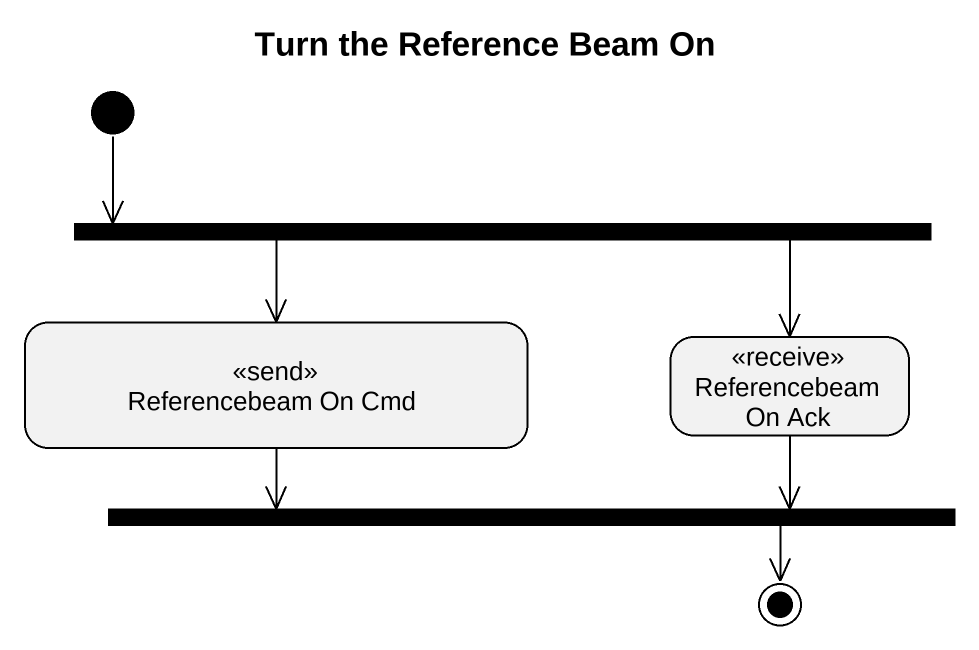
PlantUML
@startuml
title Turn the Reference Beam On
hide empty description
state fork1 <<fork>>
state "Referencebeam On Cmd" as Referencebeam_On_Cmd <<send>>
state "Referencebeam On Ack" as Referencebeam_On_Ack <<receive>>
state fork2 <<join>>
[*] -right-> fork1
fork1 --> Referencebeam_On_Cmd
fork1 -right-> Referencebeam_On_Ack
Referencebeam_On_Cmd -right-> fork2
Referencebeam_On_Ack -left-> fork2
fork2 -right-> [*]
@enduml
